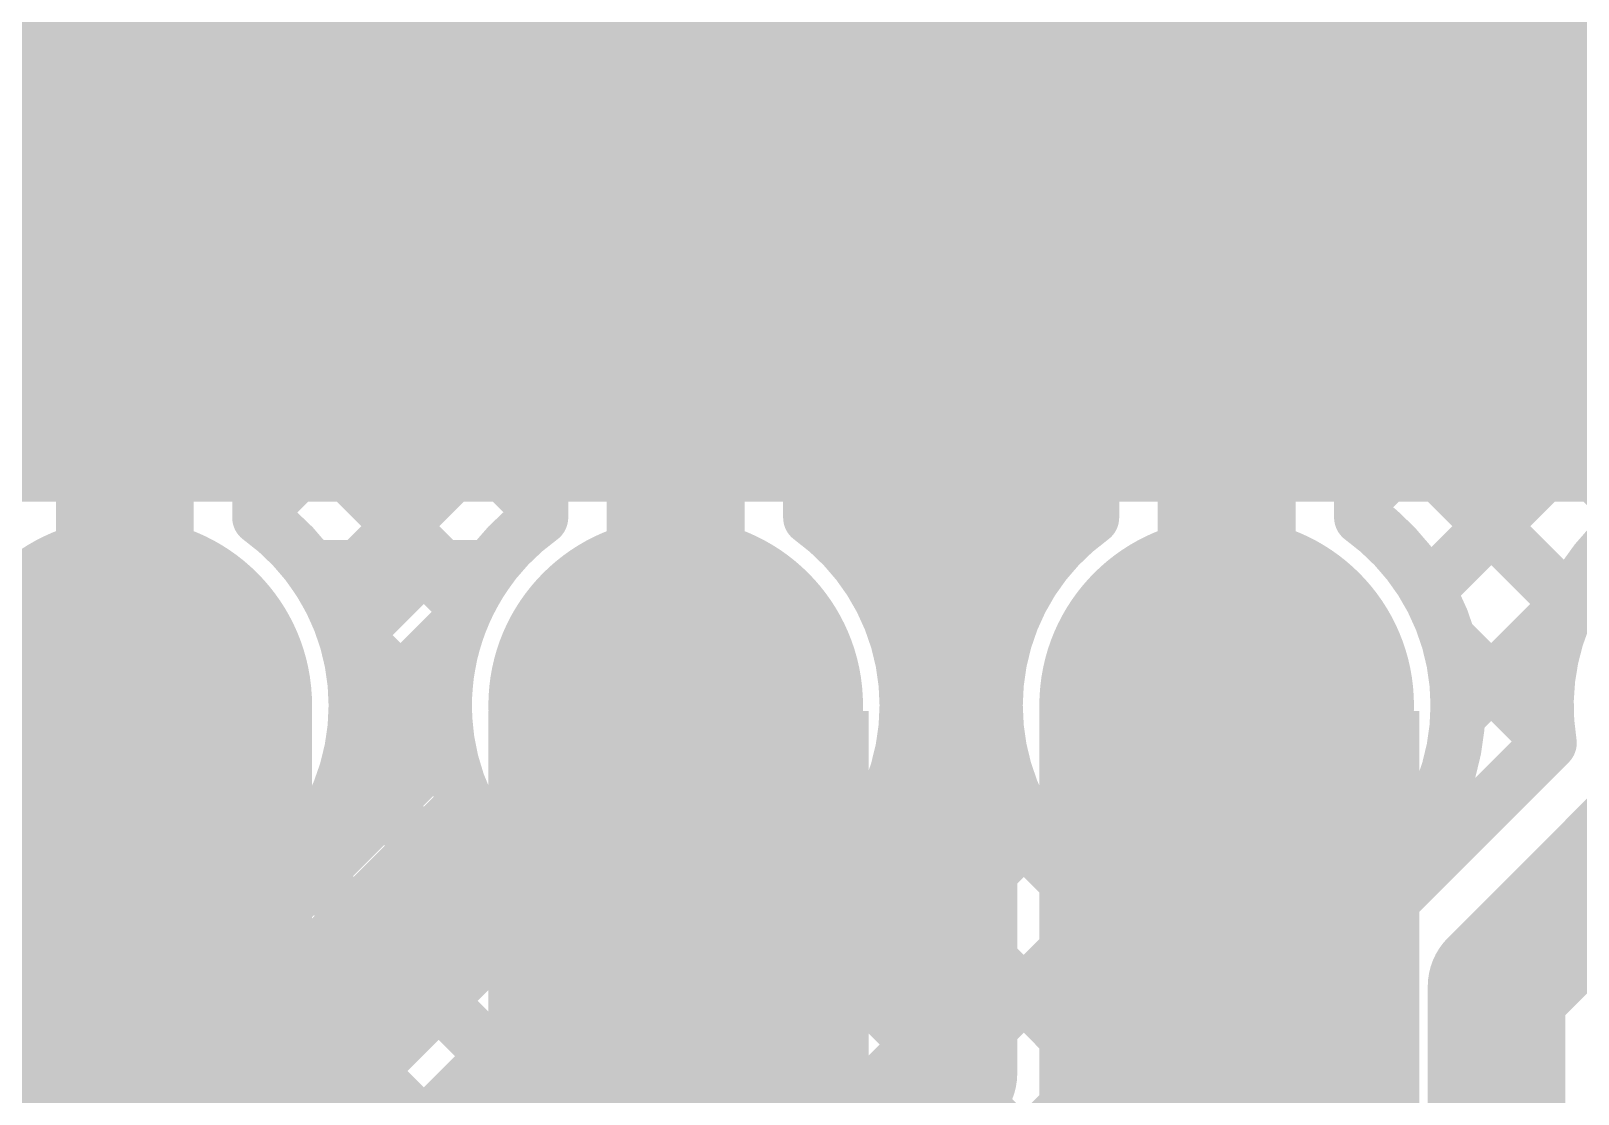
# Model space of a CAD drawing. Header units: millimetres. Extents: x -0.33 to 3.26, y -0.12 to 2.83.
# Drawn here: x 0.813 to 1.0938, y 2.4195 to 2.6124 of the extents above; entities that cross this region are included whole.
import ezdxf

# ---------------------------------------------------------------- set-up
doc = ezdxf.new("R2010")
doc.units = ezdxf.units.MM
doc.header["$MEASUREMENT"] = 0
for name, color, linetype in [('BottomLayer', 5, 'Continuous'), ('BottomOverlay', 54, 'Continuous'), ('BottomPaste', 16, 'Continuous'), ('BottomSolder', 6, 'Continuous'), ('MultiLayer', 9, 'Continuous'), ('PadHoleLayer', 156, 'Continuous'), ('TopLayer', 1, 'Continuous'), ('TopOverlay', 2, 'Continuous'), ('TopSolder', 216, 'Continuous')]:
    doc.layers.add(name, color=color, linetype=linetype)

# ---------------------------------------------------------------- blocks, each defined once
blk = doc.blocks.new('R__0402_B_8')
at = {"layer": 'BottomLayer'}
for points in [[(-0.0095, 0.0125), (-0.0095, -0.0125), (-0.0275, -0.0125), (-0.0275, 0.0125)], [(0.0275, 0.0125), (0.0275, -0.0125), (0.0095, -0.0125), (0.0095, 0.0125)]]:
    blk.add_hatch(color=5, dxfattribs=at).paths.add_polyline_path(points)
at = {"layer": 'BottomPaste'}
for points in [[(-0.0095, 0.0125), (-0.0095, -0.0125), (-0.0275, -0.0125), (-0.0275, 0.0125)], [(0.0275, 0.0125), (0.0275, -0.0125), (0.0095, -0.0125), (0.0095, 0.0125)]]:
    blk.add_hatch(color=16, dxfattribs=at).paths.add_polyline_path(points)
at = {"layer": 'BottomSolder'}
for points in [[(-0.0055, 0.0165), (-0.0055, -0.0165), (-0.0315, -0.0165), (-0.0315, 0.0165)], [(0.0315, 0.0165), (0.0315, -0.0165), (0.0055, -0.0165), (0.0055, 0.0165)]]:
    blk.add_hatch(color=6, dxfattribs=at).paths.add_polyline_path(points)
at = {"layer": 'BottomOverlay', "const_width": 0.01}
for points in [[(0.034, 0.019), (-0.034, 0.019)], [(-0.034, -0.019), (-0.034, 0.019)], [(0.034, -0.019), (0.034, 0.019)], [(0.034, -0.019), (-0.034, -0.019)]]:
    blk.add_lwpolyline(points, dxfattribs=at)
at = {"layer": 'BottomOverlay', "const_width": 0.005}
for points in [[(-0.0365, 0.019, 1), (-0.0315, 0.019, 1)], [(-0.0365, 0.019, 1), (-0.0315, 0.019, 1)], [(0.0315, 0.019, 1), (0.0365, 0.019, 1)], [(0.0315, 0.019, 1), (0.0365, 0.019, 1)], [(-0.0365, -0.019, 1), (-0.0315, -0.019, 1)], [(-0.0365, -0.019, 1), (-0.0315, -0.019, 1)], [(0.0315, -0.019, 1), (0.0365, -0.019, 1)], [(0.0315, -0.019, 1), (0.0365, -0.019, 1)]]:
    blk.add_lwpolyline(points, format="xyb", close=True, dxfattribs=at)
blk = doc.blocks.new('R__0402_B_9')
at = {"layer": 'BottomLayer'}
for points in [[(-0.0095, 0.0125), (-0.0095, -0.0125), (-0.0275, -0.0125), (-0.0275, 0.0125)], [(0.0275, 0.0125), (0.0275, -0.0125), (0.0095, -0.0125), (0.0095, 0.0125)]]:
    blk.add_hatch(color=5, dxfattribs=at).paths.add_polyline_path(points)
at = {"layer": 'BottomPaste'}
for points in [[(-0.0095, 0.0125), (-0.0095, -0.0125), (-0.0275, -0.0125), (-0.0275, 0.0125)], [(0.0275, 0.0125), (0.0275, -0.0125), (0.0095, -0.0125), (0.0095, 0.0125)]]:
    blk.add_hatch(color=16, dxfattribs=at).paths.add_polyline_path(points)
at = {"layer": 'BottomSolder'}
for points in [[(-0.0055, 0.0165), (-0.0055, -0.0165), (-0.0315, -0.0165), (-0.0315, 0.0165)], [(0.0315, 0.0165), (0.0315, -0.0165), (0.0055, -0.0165), (0.0055, 0.0165)]]:
    blk.add_hatch(color=6, dxfattribs=at).paths.add_polyline_path(points)
at = {"layer": 'BottomOverlay', "const_width": 0.01}
for points in [[(0.034, 0.019), (-0.034, 0.019)], [(-0.034, -0.019), (-0.034, 0.019)], [(0.034, -0.019), (0.034, 0.019)], [(0.034, -0.019), (-0.034, -0.019)]]:
    blk.add_lwpolyline(points, dxfattribs=at)
at = {"layer": 'BottomOverlay', "const_width": 0.005}
for points in [[(-0.0365, 0.019, 1), (-0.0315, 0.019, 1)], [(-0.0365, 0.019, 1), (-0.0315, 0.019, 1)], [(0.0315, 0.019, 1), (0.0365, 0.019, 1)], [(0.0315, 0.019, 1), (0.0365, 0.019, 1)], [(-0.0365, -0.019, 1), (-0.0315, -0.019, 1)], [(-0.0365, -0.019, 1), (-0.0315, -0.019, 1)], [(0.0315, -0.019, 1), (0.0365, -0.019, 1)], [(0.0315, -0.019, 1), (0.0365, -0.019, 1)]]:
    blk.add_lwpolyline(points, format="xyb", close=True, dxfattribs=at)
blk = doc.blocks.new('R__0402_B_10')
at = {"layer": 'BottomLayer'}
for points in [[(-0.0095, 0.0125), (-0.0095, -0.0125), (-0.0275, -0.0125), (-0.0275, 0.0125)], [(0.0275, 0.0125), (0.0275, -0.0125), (0.0095, -0.0125), (0.0095, 0.0125)]]:
    blk.add_hatch(color=5, dxfattribs=at).paths.add_polyline_path(points)
at = {"layer": 'BottomPaste'}
for points in [[(-0.0095, 0.0125), (-0.0095, -0.0125), (-0.0275, -0.0125), (-0.0275, 0.0125)], [(0.0275, 0.0125), (0.0275, -0.0125), (0.0095, -0.0125), (0.0095, 0.0125)]]:
    blk.add_hatch(color=16, dxfattribs=at).paths.add_polyline_path(points)
at = {"layer": 'BottomSolder'}
for points in [[(-0.0055, 0.0165), (-0.0055, -0.0165), (-0.0315, -0.0165), (-0.0315, 0.0165)], [(0.0315, 0.0165), (0.0315, -0.0165), (0.0055, -0.0165), (0.0055, 0.0165)]]:
    blk.add_hatch(color=6, dxfattribs=at).paths.add_polyline_path(points)
at = {"layer": 'BottomOverlay', "const_width": 0.01}
for points in [[(0.034, 0.019), (-0.034, 0.019)], [(-0.034, -0.019), (-0.034, 0.019)], [(0.034, -0.019), (0.034, 0.019)], [(0.034, -0.019), (-0.034, -0.019)]]:
    blk.add_lwpolyline(points, dxfattribs=at)
at = {"layer": 'BottomOverlay', "const_width": 0.005}
for points in [[(-0.0365, 0.019, 1), (-0.0315, 0.019, 1)], [(-0.0365, 0.019, 1), (-0.0315, 0.019, 1)], [(0.0315, 0.019, 1), (0.0365, 0.019, 1)], [(0.0315, 0.019, 1), (0.0365, 0.019, 1)], [(-0.0365, -0.019, 1), (-0.0315, -0.019, 1)], [(-0.0365, -0.019, 1), (-0.0315, -0.019, 1)], [(0.0315, -0.019, 1), (0.0365, -0.019, 1)], [(0.0315, -0.019, 1), (0.0365, -0.019, 1)]]:
    blk.add_lwpolyline(points, format="xyb", close=True, dxfattribs=at)
blk = doc.blocks.new('0022232111_49')
at = {"layer": 'BottomLayer'}
h = blk.add_hatch(color=5, dxfattribs=at)
edge = h.paths.add_edge_path()
edge.add_arc((0.2, 0), 0.03, 0, 360)
h = blk.add_hatch(color=5, dxfattribs=at)
edge = h.paths.add_edge_path()
edge.add_arc((0.3, 0), 0.03, 0, 360)
h = blk.add_hatch(color=5, dxfattribs=at)
edge = h.paths.add_edge_path()
edge.add_arc((0.4, 0), 0.03, 0, 360)
at = {"layer": 'BottomSolder'}
h = blk.add_hatch(color=6, dxfattribs=at)
edge = h.paths.add_edge_path()
edge.add_arc((0.2, 0), 0.034, 0, 360)
h = blk.add_hatch(color=6, dxfattribs=at)
edge = h.paths.add_edge_path()
edge.add_arc((0.3, 0), 0.034, 0, 360)
h = blk.add_hatch(color=6, dxfattribs=at)
edge = h.paths.add_edge_path()
edge.add_arc((0.4, 0), 0.034, 0, 360)
at = {"layer": 'MultiLayer'}
h = blk.add_hatch(color=9, dxfattribs=at)
edge = h.paths.add_edge_path()
edge.add_arc((0.2, 0), 0.03, 0, 360)
h = blk.add_hatch(color=9, dxfattribs=at)
edge = h.paths.add_edge_path()
edge.add_arc((0.3, 0), 0.03, 0, 360)
h = blk.add_hatch(color=9, dxfattribs=at)
edge = h.paths.add_edge_path()
edge.add_arc((0.4, 0), 0.03, 0, 360)
at = {"layer": 'PadHoleLayer'}
h = blk.add_hatch(color=156, dxfattribs=at)
edge = h.paths.add_edge_path()
edge.add_arc((0.2, 0), 0.01969, 0, 360)
h = blk.add_hatch(color=156, dxfattribs=at)
edge = h.paths.add_edge_path()
edge.add_arc((0.3, 0), 0.01969, 0, 360)
h = blk.add_hatch(color=156, dxfattribs=at)
edge = h.paths.add_edge_path()
edge.add_arc((0.4, 0), 0.01969, 0, 360)
at = {"layer": 'TopLayer'}
h = blk.add_hatch(color=1, dxfattribs=at)
edge = h.paths.add_edge_path()
edge.add_arc((0.2, 0), 0.03, 0, 360)
h = blk.add_hatch(color=1, dxfattribs=at)
edge = h.paths.add_edge_path()
edge.add_arc((0.3, 0), 0.03, 0, 360)
h = blk.add_hatch(color=1, dxfattribs=at)
edge = h.paths.add_edge_path()
edge.add_arc((0.4, 0), 0.03, 0, 360)
at = {"layer": 'TopSolder'}
h = blk.add_hatch(color=216, dxfattribs=at)
edge = h.paths.add_edge_path()
edge.add_arc((0.2, 0), 0.034, 0, 360)
h = blk.add_hatch(color=216, dxfattribs=at)
edge = h.paths.add_edge_path()
edge.add_arc((0.3, 0), 0.034, 0, 360)
h = blk.add_hatch(color=216, dxfattribs=at)
edge = h.paths.add_edge_path()
edge.add_arc((0.4, 0), 0.034, 0, 360)

msp = doc.modelspace()

# ---------------------------------------------------------------- hatches: boundary and pattern name
at = {"layer": 'BottomLayer'}
msp.add_hatch(color=5, dxfattribs=at).paths.add_polyline_path([(0.126, 2.571), (2.92461, 2.571), (2.92461, 2.618), (0.126, 2.618)])
at = {"layer": 'TopLayer'}
msp.add_hatch(color=1, dxfattribs=at).paths.add_polyline_path([(0.495, 2.527), (3.004, 2.527), (3.004, 2.606), (0.495, 2.606)])
at = {"layer": 'TopOverlay'}
for points in [[(0.795, 2.36), (0.864, 2.36), (0.864, 2.49), (0.795, 2.49)], [(0.896, 2.359), (0.965, 2.359), (0.965, 2.489), (0.896, 2.489)], [(0.996, 2.359), (1.065, 2.359), (1.065, 2.489), (0.996, 2.489)]]:
    msp.add_hatch(color=2, dxfattribs=at).paths.add_polyline_path(points)

# ---------------------------------------------------------------- linework, layer by layer
at = {"layer": 'BottomLayer'}
for points, const_width in [([(0.07816, 2.606), (3.03984, 2.606)], 0.01), ([(0.57418, 2.35809), (0.82209, 2.606)], 0.01), ([(0.79657, 2.606), (0.82957, 2.573)], 0.01), ([(0.81487, 2.5705), (0.85037, 2.606)], 0.01), ([(0.82485, 2.606), (0.9055, 2.52535)], 0.01), ([(0.84316, 2.5705), (0.87866, 2.606)], 0.01), ([(0.85314, 2.606), (0.90561, 2.55353)], 0.01), ([(0.8545, 2.52527), (0.93523, 2.606)], 0.01), ([(0.8545, 2.55356), (0.90694, 2.606)], 0.01), ([(0.88142, 2.606), (0.91692, 2.5705)], 0.01), ([(0.90971, 2.606), (0.94521, 2.5705)], 0.01), ([(0.93147, 2.57396), (0.96351, 2.606)], 0.01), ([(0.93799, 2.606), (1.0055, 2.53849)], 0.01), ([(0.95461, 2.56882), (0.99179, 2.606)], 0.01), ([(0.95461, 2.54053), (1.02008, 2.606)], 0.01), ([(0.96628, 2.606), (1.00572, 2.56655)], 0.01), ([(0.99456, 2.606), (1.02747, 2.57309)], 0.01), ([(1.01286, 2.5705), (1.04836, 2.606)], 0.01), ([(1.02284, 2.606), (1.10505, 2.52379)], 0.01), ([(1.04117, 2.57053), (1.07665, 2.606)], 0.01), ([(1.05113, 2.606), (1.10564, 2.55149)], 0.01), ([(1.0545, 2.52728), (1.13322, 2.606)], 0.01), ([(1.05472, 2.55579), (1.10493, 2.606)], 0.01), ([(1.07941, 2.606), (1.11491, 2.5705)], 0.01), ([(0.9795, 2.4685), (0.9795, 2.57)], 0.025), ([(0.8055, 2.5705), (0.81922, 2.5705)], 0.01), ([(0.84078, 2.5705), (0.8545, 2.5705)], 0.01), ([(0.8545, 2.5485), (0.8545, 2.5705)], 0.01), ([(0.90561, 2.55183), (0.90561, 2.5705)], 0.01), ([(0.90561, 2.5705), (0.91738, 2.5705)], 0.01), ([(0.94262, 2.5705), (0.95461, 2.5705)], 0.01), ([(0.95461, 2.5285), (0.95461, 2.5705)], 0.01), ([(1.00572, 2.55201), (1.00572, 2.5705)], 0.01), ([(1.00572, 2.5705), (1.01878, 2.5705)], 0.01), ([(1.04122, 2.5705), (1.05472, 2.5705)], 0.01), ([(1.05472, 2.5285), (1.05472, 2.5705)], 0.01), ([(0.96086, 2.51849), (1.00572, 2.56336)], 0.01), ([(0.95461, 2.5611), (0.99823, 2.51747)], 0.01), ([(0.83, 2.49), (0.83, 2.5485)], 0.025), ([(0.93, 2.49), (0.93, 2.5495)], 0.025), ([(1.03, 2.49), (1.03, 2.54872)], 0.025), ([(0.8545, 2.5285), (0.8545, 2.5485)], 0.01), ([(0.8545, 2.5285), (0.8545, 2.5485)], 0.01), ([(0.8545, 2.54807), (0.89289, 2.50968)], 0.01), ([(0.86713, 2.50962), (0.9055, 2.54799)], 0.01), ([(0.9055, 2.52411), (0.9055, 2.5495)], 0.01), ([(1.0055, 2.52411), (1.0055, 2.54872)], 0.01), ([(1.06642, 2.51092), (1.10553, 2.55003)], 0.01), ([(1.05472, 2.54584), (1.09222, 2.50834)], 0.01), ([(0.97076, 2.50012), (1.0055, 2.53485)], 0.01), ([(0.95461, 2.53281), (0.98888, 2.49854)], 0.01), ([(0.8545, 2.52411), (0.8545, 2.5285)], 0.01), ([(0.9545, 2.52411), (0.9545, 2.5285)], 0.01), ([(1.0545, 2.52411), (1.0545, 2.5285)], 0.01), ([(1.07196, 2.48818), (1.0923, 2.50852)], 0.01), ([(0.8692, 2.50509), (0.88818, 2.4861)], 0.01), ([(0.87181, 2.48602), (0.89075, 2.50496)], 0.01), ([(1.07024, 2.50204), (1.08846, 2.48382)], 0.01), ([(0.8, 2.36), (0.93, 2.49)], 0.025), ([(0.83, 2.436), (0.83, 2.49)], 0.025), ([(1.03, 2.402), (1.03, 2.49)], 0.025), ([(1.079, 2.439), (1.13, 2.49)], 0.025), ([(0.96317, 2.46424), (0.98801, 2.48908)], 0.01), ([(0.97191, 2.48723), (1.0055, 2.45364)], 0.01), ([(0.8545, 2.44915), (0.88855, 2.4832)], 0.01), ([(1.0617, 2.45635), (1.08855, 2.4832)], 0.01), ([(0.832, 2.321), (0.9795, 2.4685)], 0.025), ([(0.8697, 2.4763), (0.87568, 2.47032)], 0.01), ([(1.06916, 2.47483), (1.07467, 2.46932)], 0.01), ([(0.93979, 2.41257), (0.99461, 2.46739)], 0.01), ([(0.96463, 2.46623), (1.0055, 2.42535)], 0.01), ([(0.85854, 2.45918), (0.86153, 2.45618)], 0.01), ([(1.05747, 2.45823), (1.06057, 2.45514)], 0.01), ([(0.8245, 2.32557), (0.95576, 2.45683)], 0.01), ([(0.8545, 2.44915), (0.8545, 2.45589)], 0.01), ([(1.0055, 2.41215), (1.0055, 2.45589)], 0.01), ([(1.0545, 2.439), (1.0545, 2.45589)], 0.01), ([(0.94968, 2.45289), (0.99325, 2.40932)], 0.01), ([(0.96807, 2.41257), (1.0055, 2.45)], 0.01), ([(0.8245, 2.34985), (0.9232, 2.44855)], 0.01), ([(0.9261, 2.44818), (0.96171, 2.41257)], 0.01), ([(1.079, 2.033), (1.079, 2.439)], 0.025), ([(0.77882, 2.38482), (0.83, 2.436)], 0.025), ([(1.0545, 2.402), (1.0545, 2.439)], 0.01), ([(1.0545, 2.402), (1.0545, 2.439)], 0.01), ([(0.91033, 2.43568), (0.93343, 2.41257)], 0.01), ([(0.89618, 2.42153), (0.93201, 2.3857)], 0.01), ([(0.99311, 2.40932), (1.0055, 2.42171)], 0.01)]:
    msp.add_lwpolyline(points, dxfattribs=dict(at, const_width=const_width))
for points, const_width in [([(0.81959, 2.606, 1), (0.82459, 2.606, 1)], 0.005), ([(0.82235, 2.606, 1), (0.82735, 2.606, 1)], 0.005), ([(0.84787, 2.606, 1), (0.85287, 2.606, 1)], 0.005), ([(0.85064, 2.606, 1), (0.85564, 2.606, 1)], 0.005), ([(0.87616, 2.606, 1), (0.88116, 2.606, 1)], 0.005), ([(0.87892, 2.606, 1), (0.88392, 2.606, 1)], 0.005), ([(0.90444, 2.606, 1), (0.90944, 2.606, 1)], 0.005), ([(0.90721, 2.606, 1), (0.91221, 2.606, 1)], 0.005), ([(0.93273, 2.606, 1), (0.93773, 2.606, 1)], 0.005), ([(0.93549, 2.606, 1), (0.94049, 2.606, 1)], 0.005), ([(0.96101, 2.606, 1), (0.96601, 2.606, 1)], 0.005), ([(0.96378, 2.606, 1), (0.96878, 2.606, 1)], 0.005), ([(0.9893, 2.606, 1), (0.9943, 2.606, 1)], 0.005), ([(0.99206, 2.606, 1), (0.99706, 2.606, 1)], 0.005), ([(1.01758, 2.606, 1), (1.02258, 2.606, 1)], 0.005), ([(1.02034, 2.606, 1), (1.02534, 2.606, 1)], 0.005), ([(1.04586, 2.606, 1), (1.05086, 2.606, 1)], 0.005), ([(1.04863, 2.606, 1), (1.05363, 2.606, 1)], 0.005), ([(1.07415, 2.606, 1), (1.07915, 2.606, 1)], 0.005), ([(1.07691, 2.606, 1), (1.08191, 2.606, 1)], 0.005), ([(0.97325, 2.57, 1), (0.98575, 2.57, 1)], 0.0125), ([(0.82707, 2.573, 1), (0.83207, 2.573, 1)], 0.005), ([(0.92897, 2.57396, 1), (0.93397, 2.57396, 1)], 0.005), ([(1.02497, 2.57309, 1), (1.02997, 2.57309, 1)], 0.005), ([(0.81237, 2.5705, 1), (0.81737, 2.5705, 1)], 0.005), ([(0.81672, 2.5705, 1), (0.82172, 2.5705, 1)], 0.005), ([(0.81672, 2.5705, 1), (0.82172, 2.5705, 1)], 0.005), ([(0.83828, 2.5705, 1), (0.84328, 2.5705, 1)], 0.005), ([(0.83828, 2.5705, 1), (0.84328, 2.5705, 1)], 0.005), ([(0.84066, 2.5705, 1), (0.84566, 2.5705, 1)], 0.005), ([(0.852, 2.5705, 1), (0.857, 2.5705, 1)], 0.005), ([(0.852, 2.5705, 1), (0.857, 2.5705, 1)], 0.005), ([(0.90311, 2.5705, 1), (0.90811, 2.5705, 1)], 0.005), ([(0.90311, 2.5705, 1), (0.90811, 2.5705, 1)], 0.005), ([(0.91442, 2.5705, 1), (0.91942, 2.5705, 1)], 0.005), ([(0.91488, 2.5705, 1), (0.91988, 2.5705, 1)], 0.005), ([(0.91488, 2.5705, 1), (0.91988, 2.5705, 1)], 0.005), ([(0.94012, 2.5705, 1), (0.94512, 2.5705, 1)], 0.005), ([(0.94012, 2.5705, 1), (0.94512, 2.5705, 1)], 0.005), ([(0.94271, 2.5705, 1), (0.94771, 2.5705, 1)], 0.005), ([(0.95211, 2.5705, 1), (0.95711, 2.5705, 1)], 0.005), ([(0.95211, 2.5705, 1), (0.95711, 2.5705, 1)], 0.005), ([(1.00322, 2.5705, 1), (1.00822, 2.5705, 1)], 0.005), ([(1.00322, 2.5705, 1), (1.00822, 2.5705, 1)], 0.005), ([(1.01036, 2.5705, 1), (1.01536, 2.5705, 1)], 0.005), ([(1.01628, 2.5705, 1), (1.02128, 2.5705, 1)], 0.005), ([(1.01628, 2.5705, 1), (1.02128, 2.5705, 1)], 0.005), ([(1.03867, 2.57053, 1), (1.04367, 2.57053, 1)], 0.005), ([(1.03872, 2.5705, 1), (1.04372, 2.5705, 1)], 0.005), ([(1.03872, 2.5705, 1), (1.04372, 2.5705, 1)], 0.005), ([(1.05222, 2.5705, 1), (1.05722, 2.5705, 1)], 0.005), ([(1.05222, 2.5705, 1), (1.05722, 2.5705, 1)], 0.005), ([(0.95211, 2.56882, 1), (0.95711, 2.56882, 1)], 0.005), ([(1.00322, 2.56655, 1), (1.00822, 2.56655, 1)], 0.005), ([(1.00322, 2.56336, 1), (1.00822, 2.56336, 1)], 0.005), ([(0.95211, 2.5611, 1), (0.95711, 2.5611, 1)], 0.005), ([(0.82375, 2.5485, 1), (0.83625, 2.5485, 1)], 0.0125), ([(0.92375, 2.5495, 1), (0.93625, 2.5495, 1)], 0.0125), ([(1.02375, 2.54872, 1), (1.03625, 2.54872, 1)], 0.0125), ([(0.852, 2.55356, 1), (0.857, 2.55356, 1)], 0.005), ([(0.90311, 2.55353, 1), (0.90811, 2.55353, 1)], 0.005), ([(1.05222, 2.55579, 1), (1.05722, 2.55579, 1)], 0.005), ([(0.90311, 2.55183, 1), (0.90811, 2.55183, 1)], 0.005), ([(1.00322, 2.55201, 1), (1.00822, 2.55201, 1)], 0.005), ([(1.00322, 2.55201, 1), (1.00822, 2.55201, 1)], 0.005), ([(0.852, 2.5485, 1), (0.857, 2.5485, 1)], 0.005), ([(0.852, 2.5485, 1), (0.857, 2.5485, 1)], 0.005), ([(0.852, 2.5485, 1), (0.857, 2.5485, 1)], 0.005), ([(0.852, 2.54807, 1), (0.857, 2.54807, 1)], 0.005), ([(0.903, 2.5495, 1), (0.908, 2.5495, 1)], 0.005), ([(0.903, 2.54799, 1), (0.908, 2.54799, 1)], 0.005), ([(1.003, 2.54872, 1), (1.008, 2.54872, 1)], 0.005), ([(1.003, 2.54872, 1), (1.008, 2.54872, 1)], 0.005), ([(1.05222, 2.54584, 1), (1.05722, 2.54584, 1)], 0.005), ([(0.95211, 2.54053, 1), (0.95711, 2.54053, 1)], 0.005), ([(1.003, 2.53849, 1), (1.008, 2.53849, 1)], 0.005), ([(1.003, 2.53485, 1), (1.008, 2.53485, 1)], 0.005), ([(0.95211, 2.53281, 1), (0.95711, 2.53281, 1)], 0.005), ([(0.852, 2.5285, 1), (0.857, 2.5285, 1)], 0.005), ([(0.852, 2.5285, 1), (0.857, 2.5285, 1)], 0.005), ([(0.852, 2.5285, 1), (0.857, 2.5285, 1)], 0.005), ([(0.952, 2.5285, 1), (0.957, 2.5285, 1)], 0.005), ([(0.95211, 2.5285, 1), (0.95711, 2.5285, 1)], 0.005), ([(1.052, 2.5285, 1), (1.057, 2.5285, 1)], 0.005), ([(1.05222, 2.5285, 1), (1.05722, 2.5285, 1)], 0.005), ([(0.852, 2.52527, 1), (0.857, 2.52527, 1)], 0.005), ([(0.903, 2.52535, 1), (0.908, 2.52535, 1)], 0.005), ([(1.052, 2.52728, 1), (1.057, 2.52728, 1)], 0.005), ([(0.852, 2.52411, 1), (0.857, 2.52411, 1)], 0.005), ([(0.852, 2.52411, 1), (0.857, 2.52411, 1)], 0.005), ([(0.903, 2.52411, 1), (0.908, 2.52411, 1)], 0.005), ([(0.903, 2.52411, 1), (0.908, 2.52411, 1)], 0.005), ([(0.952, 2.52411, 1), (0.957, 2.52411, 1)], 0.005), ([(0.952, 2.52411, 1), (0.957, 2.52411, 1)], 0.005), ([(1.003, 2.52411, 1), (1.008, 2.52411, 1)], 0.005), ([(1.003, 2.52411, 1), (1.008, 2.52411, 1)], 0.005), ([(1.052, 2.52411, 1), (1.057, 2.52411, 1)], 0.005), ([(1.052, 2.52411, 1), (1.057, 2.52411, 1)], 0.005), ([(0.95836, 2.51849, 1), (0.96336, 2.51849, 1)], 0.005), ([(0.99573, 2.51747, 1), (1.00073, 2.51747, 1)], 0.005), ([(0.86463, 2.50962, 1), (0.86963, 2.50962, 1)], 0.005), ([(0.89039, 2.50968, 1), (0.89539, 2.50968, 1)], 0.005), ([(1.06392, 2.51092, 1), (1.06892, 2.51092, 1)], 0.005), ([(1.08972, 2.50834, 1), (1.09472, 2.50834, 1)], 0.005), ([(1.0898, 2.50852, 1), (1.0948, 2.50852, 1)], 0.005), ([(0.8667, 2.50509, 1), (0.8717, 2.50509, 1)], 0.005), ([(0.88825, 2.50496, 1), (0.89325, 2.50496, 1)], 0.005), ([(0.96826, 2.50012, 1), (0.97326, 2.50012, 1)], 0.005), ([(1.06774, 2.50204, 1), (1.07274, 2.50204, 1)], 0.005), ([(0.82375, 2.49, 1), (0.83625, 2.49, 1)], 0.0125), ([(0.82375, 2.49, 1), (0.83625, 2.49, 1)], 0.0125), ([(0.92375, 2.49, 1), (0.93625, 2.49, 1)], 0.0125), ([(0.92375, 2.49, 1), (0.93625, 2.49, 1)], 0.0125), ([(0.98638, 2.49854, 1), (0.99138, 2.49854, 1)], 0.005), ([(1.02375, 2.49, 1), (1.03625, 2.49, 1)], 0.0125), ([(1.02375, 2.49, 1), (1.03625, 2.49, 1)], 0.0125), ([(0.8695, 2.49, 1), (0.8745, 2.49, 1)], 0.005), ([(0.8695, 2.49, 1), (0.8745, 2.49, 1)], 0.005), ([(0.9695, 2.49, 1), (0.9745, 2.49, 1)], 0.005), ([(0.9695, 2.49, 1), (0.9745, 2.49, 1)], 0.005), ([(0.98551, 2.48908, 1), (0.99051, 2.48908, 1)], 0.005), ([(1.0695, 2.49, 1), (1.0745, 2.49, 1)], 0.005), ([(1.0695, 2.49, 1), (1.0745, 2.49, 1)], 0.005), ([(0.86931, 2.48602, 1), (0.87431, 2.48602, 1)], 0.005), ([(0.88568, 2.4861, 1), (0.89068, 2.4861, 1)], 0.005), ([(0.96941, 2.48723, 1), (0.97441, 2.48723, 1)], 0.005), ([(1.06946, 2.48818, 1), (1.07446, 2.48818, 1)], 0.005), ([(0.88605, 2.4832, 1), (0.89105, 2.4832, 1)], 0.005), ([(0.88605, 2.4832, 1), (0.89105, 2.4832, 1)], 0.005), ([(1.08596, 2.48382, 1), (1.09096, 2.48382, 1)], 0.005), ([(1.08605, 2.4832, 1), (1.09105, 2.4832, 1)], 0.005), ([(1.08605, 2.4832, 1), (1.09105, 2.4832, 1)], 0.005), ([(0.8672, 2.4763, 1), (0.8722, 2.4763, 1)], 0.005), ([(0.97325, 2.4685, 1), (0.98575, 2.4685, 1)], 0.0125), ([(0.97325, 2.4685, 1), (0.98575, 2.4685, 1)], 0.0125), ([(1.06666, 2.47483, 1), (1.07166, 2.47483, 1)], 0.005), ([(0.87318, 2.47032, 1), (0.87818, 2.47032, 1)], 0.005), ([(1.07217, 2.46932, 1), (1.07717, 2.46932, 1)], 0.005), ([(0.96213, 2.46623, 1), (0.96713, 2.46623, 1)], 0.005), ([(0.99211, 2.46739, 1), (0.99711, 2.46739, 1)], 0.005), ([(0.96067, 2.46424, 1), (0.96567, 2.46424, 1)], 0.005), ([(0.85604, 2.45918, 1), (0.86104, 2.45918, 1)], 0.005), ([(1.05497, 2.45823, 1), (1.05997, 2.45823, 1)], 0.005), ([(0.852, 2.45589, 1), (0.857, 2.45589, 1)], 0.005), ([(0.852, 2.45589, 1), (0.857, 2.45589, 1)], 0.005), ([(0.85903, 2.45618, 1), (0.86403, 2.45618, 1)], 0.005), ([(0.95326, 2.45683, 1), (0.95826, 2.45683, 1)], 0.005), ([(1.003, 2.45589, 1), (1.008, 2.45589, 1)], 0.005), ([(1.003, 2.45589, 1), (1.008, 2.45589, 1)], 0.005), ([(1.052, 2.45589, 1), (1.057, 2.45589, 1)], 0.005), ([(1.052, 2.45589, 1), (1.057, 2.45589, 1)], 0.005), ([(1.05807, 2.45514, 1), (1.06307, 2.45514, 1)], 0.005), ([(1.05918, 2.45632, 1), (1.06418, 2.45632, 1)], 0.005), ([(1.0592, 2.45635, 1), (1.0642, 2.45635, 1)], 0.005), ([(1.0592, 2.45635, 1), (1.0642, 2.45635, 1)], 0.005), ([(0.94718, 2.45289, 1), (0.95218, 2.45289, 1)], 0.005), ([(1.003, 2.45364, 1), (1.008, 2.45364, 1)], 0.005), ([(1.003, 2.45, 1), (1.008, 2.45, 1)], 0.005), ([(0.852, 2.44915, 1), (0.857, 2.44915, 1)], 0.005), ([(0.852, 2.44915, 1), (0.857, 2.44915, 1)], 0.005), ([(0.9207, 2.44855, 1), (0.9257, 2.44855, 1)], 0.005), ([(0.9207, 2.44855, 1), (0.9257, 2.44855, 1)], 0.005), ([(0.92361, 2.44818, 1), (0.92861, 2.44818, 1)], 0.005), ([(1.07275, 2.439, 1), (1.08525, 2.439, 1)], 0.0125), ([(1.07275, 2.439, 1), (1.08525, 2.439, 1)], 0.0125), ([(0.82375, 2.436, 1), (0.83625, 2.436, 1)], 0.0125), ([(0.82375, 2.436, 1), (0.83625, 2.436, 1)], 0.0125), ([(1.052, 2.439, 1), (1.057, 2.439, 1)], 0.005), ([(1.052, 2.439, 1), (1.057, 2.439, 1)], 0.005), ([(1.052, 2.439, 1), (1.057, 2.439, 1)], 0.005), ([(1.052, 2.439, 1), (1.057, 2.439, 1)], 0.005), ([(1.052, 2.439, 1), (1.057, 2.439, 1)], 0.005), ([(0.90782, 2.43568, 1), (0.91282, 2.43568, 1)], 0.005), ([(1.003, 2.42535, 1), (1.008, 2.42535, 1)], 0.005), ([(0.89368, 2.42153, 1), (0.89868, 2.42153, 1)], 0.005), ([(1.003, 2.42171, 1), (1.008, 2.42171, 1)], 0.005)]:
    msp.add_lwpolyline(points, format="xyb", close=True, dxfattribs=dict(at, const_width=const_width))
at = {"layer": 'BottomLayer', "const_width": 0.01}
for points in [[(0.81922, 2.5705, -0.231869), (0.84078, 2.5705)], [(0.91738, 2.5705, -0.27735), (0.94262, 2.5705)], [(1.01878, 2.5705, -0.242535), (1.04122, 2.5705)], [(1.0055, 2.54872, -0.033708), (1.00572, 2.55201)], [(0.8545, 2.52411, -0.241531), (0.872, 2.49)], [(0.88855, 2.4832, -0.284996), (0.9055, 2.52411)], [(0.9545, 2.52411, -0.241531), (0.972, 2.49)], [(1.0055, 2.45589, -0.512989), (1.0055, 2.52411)], [(1.0545, 2.52411, -0.241531), (1.072, 2.49)], [(1.08855, 2.4832, -0.284996), (1.1055, 2.52411)], [(0.872, 2.49, -0.241531), (0.8545, 2.45589)], [(0.972, 2.49, -0.462672), (0.9232, 2.44855)], [(1.072, 2.49, -0.241531), (1.0545, 2.45589)], [(1.0545, 2.439, -0.199267), (1.0617, 2.45635)], [(1.0545, 2.439, -0.198912), (1.06168, 2.45632)]]:
    msp.add_lwpolyline(points, format="xyb", dxfattribs=at)
at = {"layer": 'TopLayer'}
for points, const_width in [([(0.9795, 2.42325), (0.9795, 2.555)], 0.025), ([(0.73201, 2.515), (0.88441, 2.3626)], 0.01), ([(0.86375, 2.515), (0.89625, 2.515)], 0.01), ([(0.87038, 2.50155), (0.88383, 2.515)], 0.01), ([(0.88474, 2.515), (0.89195, 2.50779)], 0.01), ([(0.8692, 2.50509), (0.88818, 2.4861)], 0.01), ([(0.8692, 2.47491), (0.88818, 2.4939)], 0.01), ([(0.87038, 2.47845), (0.93522, 2.41361)], 0.01), ([(0.69574, 2.276), (0.89195, 2.47221)], 0.01), ([(0.86134, 2.46204), (0.92249, 2.40088)], 0.01), ([(0.7212, 2.276), (0.90301, 2.45782)], 0.01), ([(0.955, 2.43339), (0.955, 2.45625)], 0.01), ([(0.83026, 2.33415), (0.94831, 2.4522)], 0.01), ([(0.697, 2.30272), (0.84509, 2.4508)], 0.01), ([(0.697, 2.32817), (0.81845, 2.44962)], 0.01), ([(0.84653, 2.45139), (0.90976, 2.38816)], 0.01), ([(0.94779, 2.45195), (0.955, 2.44474)], 0.01), ([(0.8048, 2.33415), (0.91989, 2.44924)], 0.01), ([(0.82404, 2.44843), (0.89703, 2.37543)], 0.01), ([(0.9261, 2.44818), (0.94795, 2.42634)], 0.01), ([(0.85571, 2.33415), (0.955, 2.43344)], 0.01), ([(0.88616, 2.36455), (0.955, 2.43339)], 0.01), ([(0.90348, 2.34723), (0.9795, 2.42325)], 0.025)]:
    msp.add_lwpolyline(points, dxfattribs=dict(at, const_width=const_width))
for points, const_width in [([(0.97325, 2.555, 1), (0.98575, 2.555, 1)], 0.0125), ([(0.86125, 2.515, 1), (0.86625, 2.515, 1)], 0.005), ([(0.86125, 2.515, 1), (0.86625, 2.515, 1)], 0.005), ([(0.88133, 2.515, 1), (0.88633, 2.515, 1)], 0.005), ([(0.88224, 2.515, 1), (0.88724, 2.515, 1)], 0.005), ([(0.89375, 2.515, 1), (0.89875, 2.515, 1)], 0.005), ([(0.89375, 2.515, 1), (0.89875, 2.515, 1)], 0.005), ([(0.88945, 2.50779, 1), (0.89445, 2.50779, 1)], 0.005), ([(0.8667, 2.50509, 1), (0.8717, 2.50509, 1)], 0.005), ([(0.86788, 2.50155, 1), (0.87288, 2.50155, 1)], 0.005), ([(0.88568, 2.4939, 1), (0.89068, 2.4939, 1)], 0.005), ([(0.8695, 2.49, 1), (0.8745, 2.49, 1)], 0.005), ([(0.8695, 2.49, 1), (0.8745, 2.49, 1)], 0.005), ([(0.88568, 2.4861, 1), (0.89068, 2.4861, 1)], 0.005), ([(0.86788, 2.47845, 1), (0.87288, 2.47845, 1)], 0.005), ([(0.8667, 2.47491, 1), (0.8717, 2.47491, 1)], 0.005), ([(0.88945, 2.47221, 1), (0.89445, 2.47221, 1)], 0.005), ([(0.85884, 2.46204, 1), (0.86384, 2.46204, 1)], 0.005), ([(0.90051, 2.45782, 1), (0.90551, 2.45782, 1)], 0.005), ([(0.9525, 2.45625, 1), (0.9575, 2.45625, 1)], 0.005), ([(0.9525, 2.45625, 1), (0.9575, 2.45625, 1)], 0.005), ([(0.94581, 2.4522, 1), (0.95081, 2.4522, 1)], 0.005), ([(0.81595, 2.44962, 1), (0.82095, 2.44962, 1)], 0.005), ([(0.84259, 2.4508, 1), (0.84759, 2.4508, 1)], 0.005), ([(0.84403, 2.45139, 1), (0.84903, 2.45139, 1)], 0.005), ([(0.94529, 2.45195, 1), (0.95029, 2.45195, 1)], 0.005), ([(0.82154, 2.44843, 1), (0.82654, 2.44843, 1)], 0.005), ([(0.91739, 2.44924, 1), (0.92239, 2.44924, 1)], 0.005), ([(0.9236, 2.44818, 1), (0.9286, 2.44818, 1)], 0.005), ([(0.9525, 2.44474, 1), (0.9575, 2.44474, 1)], 0.005), ([(0.9525, 2.43344, 1), (0.9575, 2.43344, 1)], 0.005), ([(0.9525, 2.43339, 1), (0.9575, 2.43339, 1)], 0.005), ([(0.9525, 2.43339, 1), (0.9575, 2.43339, 1)], 0.005), ([(0.97325, 2.42325, 1), (0.98575, 2.42325, 1)], 0.0125), ([(0.97325, 2.42325, 1), (0.98575, 2.42325, 1)], 0.0125), ([(0.94545, 2.42634, 1), (0.95045, 2.42634, 1)], 0.005)]:
    msp.add_lwpolyline(points, format="xyb", close=True, dxfattribs=dict(at, const_width=const_width))
at = {"layer": 'TopLayer', "const_width": 0.01}
for points in [[(0.872, 2.49, -1.383092), (0.79625, 2.515)], [(0.86375, 2.515, -0.160754), (0.872, 2.49)], [(0.955, 2.45625, -0.862105), (0.89625, 2.515)]]:
    msp.add_lwpolyline(points, format="xyb", dxfattribs=at)

# ---------------------------------------------------------------- block references
for name, p, rotation in [('0022232111_49', (1.23, 2.49), 180), ('R__0402_B_8', (0.83, 2.568), 270), ('R__0402_B_9', (0.93011, 2.568), 270), ('R__0402_B_10', (1.03022, 2.568), 270)]:
    msp.add_blockref(name, p, dxfattribs=dict(rotation=rotation))

doc.saveas('drawing.dxf')
